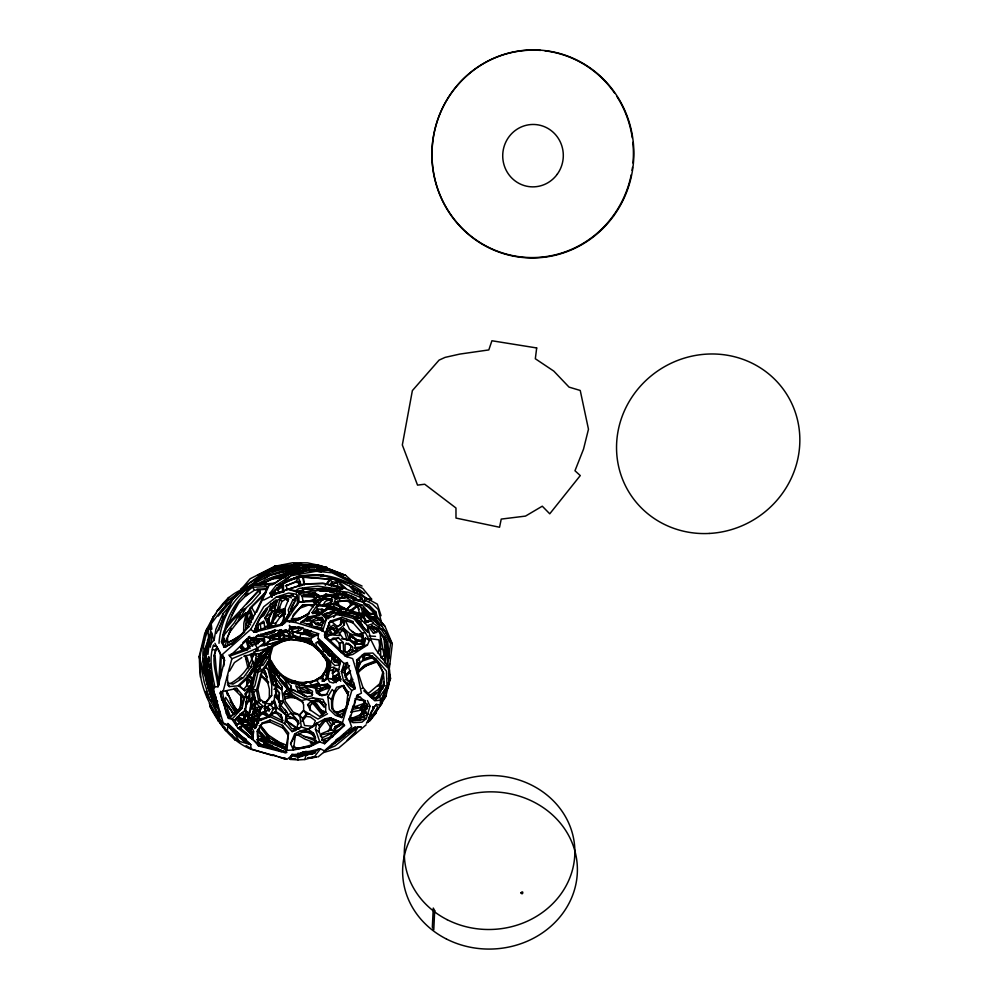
<?xml version="1.0" encoding="UTF-8"?>
<svg xmlns="http://www.w3.org/2000/svg" width="999" height="999" viewBox="0 0 999 999"><rect width="100%" height="100%" fill="white"/><g stroke="black" fill="none" stroke-linecap="round" stroke-linejoin="round"><path stroke-width="1.5" d="M335.377 730.993L334.815 726.76L341.933 722.939M241.795 704.732L241.271 694.854M269.068 625.774L269.093 618.356L272.777 610.377M364.285 642.894L362.587 640.559L362.612 634.727L355.307 633.841L349.438 629.183L346.203 622.252L346.753 619.417M278.958 705.968L284.078 712.899L286.838 712.275L280.819 705.257L279.495 701.61L274.538 695.679L274.313 700.287L267.57 706.643L264.897 707.642L265.472 703.296L271.703 695.391L271.79 684.977L268.019 669.255L265.784 666.795L268.644 661.475L273.014 645.891M308.841 568.618L308.853 566.445L312.699 565.571L326.998 567.507L323.489 567.894M340.035 649.412L340.085 643.294M245.492 697.502L245.292 693.543L250.674 686.038L256.843 664.51M265.684 702.347L269.318 697.864L269.405 689.21L264.76 670.991L265.946 673.463M252.235 700.661L252.647 689.273L250.824 684.665L256.681 669.867L257.979 672.377L254.92 685.626L252.647 689.273L249.55 690.821L248.926 698.276M316.446 597.964L316.496 595.017L315.259 593.019L298.926 592.669L287.874 589.21L276.648 593.369L263.686 600.099M384.415 637.037L386.7 642.32L387.612 665.996L390.547 643.418L381.343 629.52L371.828 625.973L368.069 628.346L371.166 640.259L375.512 649.113L387.749 665.684L388.486 669.755M247.415 683.154L247.502 678.533L249.95 680.257C251.661 689.76 256.181 698.963 255.357 709.103L259.678 711.226L262.712 705.881L254.708 699.437M278.259 592.37L278.334 588.149L280.607 585.064M221.278 654.732L220.492 677.659M257.23 719.405L257.779 721.428L255.282 727.846L246.965 721.765L244.181 721.503L237.188 724.725L234.565 720.204L231.955 719.23L242.058 708.241L244.593 697.664L236.775 688.398L223.127 691.408L220.03 693.006L228.459 718.381L231.955 719.23L238.112 728.371L239.385 728.034L252.822 739.148L258.491 745.878L285.165 752.709L286.95 750.324L293.444 749.999L309.39 746.765L315.534 741.882L319.817 741.957L324.638 743.718L319.23 732.092L319.368 725.499L324.975 718.805L330.157 717.856L338.611 721.266M355.719 699.1L363.848 700.799L364.36 706.755L366.608 709.065L350.849 712.112M386.138 640.859L385.914 652.21L384.428 659.477L380.794 657.692L385.377 654.482L383.903 637.2M388.574 673.513L389.385 669.617L388.411 686.663L380.607 702.097L381.88 703.683L377.21 709.752M302.897 720.429L306.144 716.333L306.193 714.16L303.646 710.539L303.621 704.695L301.586 700.574L286.101 690.908L283.529 693.581M208.366 688.973L208.441 686.101L204.47 671.128M243.594 632.966L243.856 623.064L246.466 612.712L250.299 612.911L252.285 619.455M283.316 592.282L283.516 585.314L281.368 584.04L283.516 592.17M256.581 612.325L265.809 592.469L266.933 586.713L252.66 587.187C234.89 600.262 223.039 621.853 223.277 644.018L225.924 647.402M291.671 683.453L291.77 680.731L298.189 683.503L299.725 685.401L314.086 686.875L319.043 683.591L316.833 680.644L297.252 683.691M371.865 697.814L376.985 697.402L383.653 685.514C385.227 676.173 381.755 667.282 376.011 660.039M204.433 671.191L206.019 677.834L205.357 647.652L204.246 655.082M319.118 728.596L324.887 721.228L324.975 718.805L330.369 719.08M247.615 736.375L252.822 739.148L250.362 728.134L255.082 701.523L252.272 698.139L248.801 699.775C243.918 706.418 246.653 714.322 244.181 721.503L235.702 724.737L237.188 724.725M241.683 616.583L246.466 612.712L245.617 629.72M256.456 631.83L256.643 627.759M269.555 626.673C273.614 618.306 274.4 609.502 277.173 600.749L274.825 607.28L275.274 609.952L273.152 620.479M223.826 666.058L224.263 657.492M252.66 619.305L252.822 616.233L250.062 608.416L265.946 591.683M324.275 635.027L347.24 656.693L345.404 656.143L352.772 654.445L367.445 645.042L369.393 640.396L365.434 638.099L364.16 645.504L362.6 647.439L364.498 641.008L362.075 633.054L353.171 622.976L353.234 621.603L341.958 617.307L330.219 621.153L329.021 623.326L324.925 637.499L345.404 656.143L352.659 658.603L357.654 675.012L361.438 693.181L357.118 695.242L349.463 720.679L351.66 726.885L324.338 750.823L320.417 748.825L291.159 755.544L298.339 757.254L314.598 752.484M327.31 662.699C327.497 667.994 322.24 676.61 320.055 678.421L323.339 674.924L320.242 678.733L322.64 678.383L324.213 680.431M337.163 626.773L340.484 624.687L340.834 618.481M301.586 700.574L312.724 697.889L322.977 699.362L325.724 705.631L325.662 712.112L319.63 716.445L309.952 709.702L310.177 705.731L313.823 701.935L320.642 701.423L324.538 702.697L326.236 704.72M346.503 706.593L348.039 691.932L344.705 687.374M346.154 642.981L350.761 645.766L350.549 649.437L348.738 651.523M207.717 644.855L206.144 656.955L206.056 667.494L208.554 671.703L209.365 684.602L210.926 692.307M218.681 630.544L222.602 619.055L222.952 613.786L230.02 605.681M244.468 718.98L244.743 714.76L241.833 712.999L234.565 720.204L245.03 710.564L246.803 698.126L245.292 693.543M218.694 681.455L220.542 653.671M250.412 708.291L250.824 702.185M380.357 632.767L380.706 656.156M335.364 656.992L335.177 659.715L332.704 657.617L335.364 656.992L330.544 654.158L329.121 655.893M244.181 721.503L250.799 724.675L253.521 731.181L252.959 738.773L247.702 736.163M274.513 595.342L274.812 591.071M204.345 666.77L206.83 644.405M344.655 620.354L344.305 624.974L338.461 629.77L334.977 631.218L334.19 634.39L337.138 632.829L338.461 629.77L333.241 625.037L329.071 628.284L332.168 633.641L337.138 632.829M258.079 717.419L264.835 711.538L265.609 701.947L262.887 702.235M314.036 643.955L313.948 645.104L330.806 664.735L327.647 678.271L329.583 681.917L333.279 683.004L341.358 679.033M339.235 615.172L343.481 611.313L357.48 614.547L358.266 618.131L357.48 614.547L333.529 603.896L324.313 605.332L315.135 604.158M227.76 675.249L227.397 679.832L229.246 686.6L239.46 685.676L244.73 690.734L250.674 686.038L250.824 684.665L249.55 690.821L253.234 692.869L252.397 699.362M278.596 702.01L279.42 692.856L275.549 687.512L277.123 685.089L271.191 673.85M270.142 663.324L271.054 660.439L274.85 667.27L277.235 675.611L286.713 688.473M213.137 619.792L213.361 616.995L216.084 613.523M270.704 671.565L271.004 667.944L274.388 673.95L277.285 687.412M324.638 743.718L344.48 725.499L342.42 722.839L351.748 690.646L355.219 688.411L346.516 679.183L344.992 673.476L345.504 667.457L347.215 662.437M269.393 654.457L269.742 659.502M252.822 739.148L253.521 731.181M286.95 750.324L288.536 732.904L282.48 725.374L270.117 719.979L262.2 723.051L257.155 731.905L262.2 723.051M313.786 627.035L322.19 624.899L322.577 620.629L319.655 619.83L313.062 621.39L305.931 620.429L302.61 621.253L300.799 622.901M219.718 711.226L219.53 719.018C209.915 690.933 195.005 660.376 207.892 630.581L210.689 628.084M340.422 662.911L338.861 664.984L334.915 665.534L331.531 662.449L332.055 656.98L325.075 650.349L318.431 641.408M251.86 708.641L252.272 698.139L250.936 702.784L251.586 708.341M354.195 706.093L354.77 700.237M271.341 627.36L271.778 623.026L276.673 612.724L284.777 608.778L288.736 598.925L283.941 597.664L279.87 599.512L277.085 610.464L279.333 612.15M227.797 723.426L250.687 744.667L238.973 741.183L227.335 731.143L227.872 725.786L235.052 733.653L243.956 741.083L250.687 744.667L251.111 749.3L287.375 759.178L292.32 754.932L290.122 759.402L298.002 759.914L304.87 759.527L314.473 756.718L320.417 748.825M257.105 717.007L257.392 714.235L254.083 709.852L255.357 709.103L254.308 704.407L255.082 701.523L258.841 702.285L256.468 689.934L262.05 670.029L268.644 661.475L270.317 674.812L274.188 685.714L277.123 685.089L281.805 689.672L283.404 701.598L298.476 723.888M324.925 637.499L325.412 632.879L330.219 621.153M385.139 662.874L386.588 649.038L389.248 658.266L387.799 642.207L379.62 630.831L371.828 625.973M380.644 698.738L380.107 705.981L370.042 720.529L366.371 723.239M326.373 619.63L324.388 614.447L332.267 611.513L334.777 612.275M338.861 664.984L339.285 661.213L337.849 657.629M204.296 653.796L204.633 650.786M207.954 654.432L211.288 624.612L204.932 632.717L199.188 656.38L200.187 670.067M208.916 688.473L209.365 684.602L207.38 684.665L205.856 655.469L208.666 638.786L207.38 640.933M218.993 643.294C220.567 620.067 232.292 597.976 252.16 585.339L275.337 583.041L289.735 572.539L302.173 568.056L314.423 567.944L308.853 566.445L297.964 567.857L269.668 575.399L252.647 584.452L241.184 592.969C260.14 575.037 286.301 563.661 312.699 565.571L309.29 566.858M377.16 629.807L376.86 632.442L373.214 632.866L368.181 626.385M369.905 695.404L379.945 688.336L383.803 673.089M210.352 647.165L210.914 642.669M272.527 595.516L272.877 592.757L290.721 575.811L315.222 571.44L328.246 570.129L362.063 586.051M329.071 670.142L327.422 674.288C326.698 662.774 328.097 670.629 323.414 673.863L322.265 681.168L324.325 680.956L326.873 678.596L329.583 662.462L323.451 656.38L323.239 655.419L325.324 655.169M261.763 723.713L269.867 721.965L270.117 719.979M298.002 759.914L297.69 754.957L291.933 754.22M247.502 678.533L246.503 686.038L243.481 689.585M253.746 637.287L258.129 643.518L258.491 640.796M297.09 637.712L300.899 640.559L307.68 643.044L311.85 642.444L311.376 640.859L300.175 639.185L290.322 635.963L286.863 632.142L283.554 632.367L283.329 637.787L305.17 641.733M318.918 633.803L298.826 627.347L289.972 626.81L292.844 631.48L300.662 633.716L300.125 637.599L311.401 641.158L313.948 645.104L307.68 643.044L311.476 644.742L312.163 642.082M365.447 605.894L364.173 602.31L364.897 597.365L377.322 604.12L381.056 615.696M331.356 727.11L331.693 724.924L333.703 722.939L337.687 721.778M238.749 716.832L242.62 719.118L248.514 720.554L248.689 719.417M315.247 736.7L313.374 733.104L308.279 729.307L301.311 726.91L292.12 731.618L284.827 723.751L286.151 715.147L280.157 708.079L279.133 700.399L279.42 692.856L275.324 689.747M295.142 730.806L296.978 728.658L298.164 720.903L291.408 713.361L286.151 715.147L276.923 707.604L274.313 700.287L270.417 705.294L270.167 704.033L262.837 702.684M210.252 666.733L208.716 676.623L210.389 689.535M363.586 641.346L362.587 640.559L361.9 637.037L350.237 633.915L350.125 639.61L343.706 639.235L339.648 633.591L343.644 628.296L350.237 633.915L349.275 640.084L354.945 644.83L355.419 648.576L362.312 647.389L362.462 643.943L358.117 643.818L354.945 644.83L353.958 641.945L350.125 639.61L347.115 640.309L343.644 628.296L340.035 629.944M214.086 640.584L215.846 629.432L222.952 613.786M260.539 634.215L267.22 634.752L273.851 632.479L274.275 629.807L275.237 630.506L288.986 630.556L293.144 635.077L300.175 639.185L300.899 640.559L302.447 639.372L300.112 640.234M241.82 696.94L239.96 707.966L228.459 718.381L242.058 708.241L239.96 707.966L244.593 697.664L241.82 696.94L234.178 689.21M389.16 669.854L392.307 644.093L385.127 631.231L373.501 623.563L367.345 625.586L358.354 616.907C347.315 616.795 337.275 610.202 325.849 613.523L323.788 615.372M285.165 752.709L288.536 732.904M388.449 678.995L388.948 676.061M275.175 626.248L275.674 623.364L284.927 610.239L283.079 620.691L280.494 624.425M328.184 720.017L331.693 724.924L330.831 729.807L321.503 733.678M225.175 647.327L226.536 639.772L231.356 628.321M297.54 691.258L301.511 691.345L299.288 687.774L299.725 685.401L287.525 681.231M244.73 690.734L238.336 685.514L247.465 676.635L254.27 666.57L256.443 654.894L253.646 651.947C251.323 665.434 242.395 676.748 230.619 683.453M302.085 721.453L302.622 718.568L306.193 714.16L309.877 714.297L317.944 719.08L327.535 713.773M281.805 689.672L282.33 686.925L274.375 676.348L275.025 672.964L270.304 662.062M214.847 686.788C212.138 673.164 208.591 658.841 213.449 645.292L217.258 646.94C210.065 658.953 216.746 674 217.994 686.75L214.847 686.788L213.324 689.834L223.239 723.014L229.645 725.636L250.687 744.667M268.094 628.159L268.631 625.461L272.827 621.927M267.932 627.909L268.631 625.461L264.785 618.144L269.593 610.177L271.041 603.259M257.717 669.367L259.79 668.381L262.05 670.029L257.979 672.377L261.775 661.388M338.948 658.928L340.522 661.425L338.536 670.604L340.684 681.318M204.246 654.869L206.568 644.33M250.312 725.886L246.965 721.765L248.189 716.295L252.722 714.048L245.754 715.571L241.833 712.999L245.03 710.564L244.618 709.04L248.888 714.048L250.324 711.887M270.317 674.812L271.316 670.292L269.493 654.582M316.483 613.873L320.941 612.961L326.548 610.014L327.285 606.668L333.529 603.896L335.839 598.526L348.389 597.252L363.062 601.972L373.851 612.812L385.015 626.398L391.97 642.956L382.018 626.186L374.188 616.97L342.245 611.925M252.098 716.957L254.083 709.852L260.801 713.249L269.905 709.502L267.57 706.643L264.897 707.642M265.584 584.927L252.647 584.452L269.518 584.228C256.843 606.056 249.6 637.087 224.026 647.165L221.453 641.845L223.651 632.192M388.986 666.62L389.635 663.773M329.283 581.418L329.957 578.521M280.157 708.079L280.819 705.257L283.404 701.598L279.133 700.399L275.012 694.38M313.661 744.417L298.014 748.563L309.39 746.765L319.817 741.957L315.422 729.195L316.858 723.226L324.975 718.805L339.935 722.065M379.645 693.88L384.178 681.755M206.343 667.07L208.828 657.542M256.418 670.117L252.11 687.774L249.55 690.821L249.575 689.997L252.647 689.273L256.468 689.934L253.234 692.869M367.407 700.536L370.03 706.243L366.358 718.543L361.975 722.202L353.122 722.639L349.463 720.679L359.852 720.254L366.358 718.543L362.937 717.12L358.042 719.829L352.734 720.691M208.604 656.505L206.368 665.521L208.953 657.092M217.994 686.75L224.575 660.414L222.515 654.357L250.724 629.358L263.736 606.755L276.386 597.015L288.661 593.031L296.541 594.243L298.876 602.135L285.901 621.278L281.893 625.124L254.358 632.217L250.724 629.358M204.395 654.208L208.654 637.35M210.24 665.122L208.554 671.703L206.706 674.5M285.527 571.665L287.787 569.954L288.212 568.306L299.538 567.032L297.365 568.581M212.6 619.917L213.361 616.995L209.64 624.999M272.864 683.266L269.78 669.655L271.316 670.292L272.365 676.023L270.729 679.782M289.972 626.81L288.986 630.556L290.322 635.963L274.812 634.115L280.482 636.363L279.433 638.473L270.155 640.509L267.37 642.257M290.122 759.402L290.809 756.83M223.127 691.408L231.88 658.766L228.908 655.044M248.938 713.149L251.149 705.094L251.111 701.972M349.163 719.829L350.399 715.346M351.223 712.349L352.447 707.866M285.015 632.367L285.751 629.707L281.019 633.241M379.945 688.336L379.657 683.803L383.042 671.54M304.87 759.527L306.031 755.344L314.935 752.185L318.119 749.025M208.704 637.512L209.178 642.157L207.517 648.064L209.241 646.053M274.151 606.368L276.049 599.687M315.434 742.806L316.146 740.334M204.483 657.092L205.27 654.345L204.408 653.071L205.856 655.469L205.27 654.345L204.533 666.171L206.019 677.834M329.483 670.629L332.392 670.017L332.817 672.19L334.24 667.257M364.985 655.094L363.836 659.053L370.542 657.604M247.065 675.511L249.937 675.436L256.044 668.231L261.463 657.08M367.669 721.915L370.042 720.529L376.011 713.086L377.659 707.479L376.148 704.457L378.746 704.745M337.462 605.107L338.324 602.247L338.798 606.568M361.9 637.037L362.612 634.727L359.553 634.889M204.957 635.888L207.143 628.683M258.504 642.307L259.24 639.884M275.449 630.207L273.851 632.479L274.413 630.694L264.872 633.204L267.22 634.752M276.923 707.604L275.724 711.475L270.629 715.908L270.167 714.685L273.651 708.666L276.923 707.604L271.965 708.616L273.651 708.666L270.167 704.033M214.086 656.031L216.621 647.926M305.956 629.532L303.746 630.594L306.368 634.153L307.729 629.882M334.79 606.306L333.766 610.227L333.104 607.467M275.274 609.952L272.59 611.5L269.593 610.177L272.24 606.743L274.026 601.186M265.297 649.862L267.208 650.724L260.514 660.302L255.369 666.383L254.27 666.57L257.392 660.876L259.665 653.758L270.23 647.015M364.498 641.008L365.434 638.099M368.581 719.268L370.854 712.212M224.5 638.461L222.877 643.456L226.536 639.772M341.446 671.528L344.068 663.511L347.39 662.812L354.895 689.035L343.494 680.694L341.446 671.528L347.39 662.812L345.504 667.457L341.446 671.528L344.992 673.476M351.523 677.047L350.174 681.193L350.599 684.09M387.312 688.386L390.509 678.633L389.385 669.617M204.608 640.009C192.982 666.046 203.059 697.19 219.53 719.018M382.654 688.898L384.041 684.715M210.914 624.363L213.361 616.995L209.628 625.524M249.126 626.698L245.891 624.188L249.413 620.916L251.386 615.022M381.456 689.148L378.996 689.535L380.232 685.814L382.629 686.8M290.934 610.714L293.793 602.197M322.078 631.393L320.966 628.783L323.027 622.877L326.461 618.893L337.612 614.073L338.561 611.263L343.818 608.691L327.21 608.791L320.941 612.961L312.025 612.699L316.858 605.631L333.803 607.142L340.272 609.865L343.818 608.691M211.189 631.955L205.195 652.122L205.245 673.975L202.834 658.416M376.96 661.937L367.045 665.371L357.105 672.202L360.177 663.186L362.287 661.051L364.398 655.444M328.271 618.793L329.183 616.121L333.878 612.562M326.523 669.318L327.972 665.072L328.221 665.784L327.984 663.024M264.423 629.345L265.347 626.673L268.631 625.461L271.778 622.802M356.331 663.736L357.317 660.863L361.725 656.256L367.682 654.707L375.836 658.928L386.476 671.091L387 686.151L381.218 700.087L374.775 700.749L363.761 690.759M242.12 722.289L244.743 714.76L257.779 721.428L269.805 716.608L284.827 723.751M364.997 712.861L368.107 714.11L362.937 717.12L367.27 706.305L364.635 700.749L357.118 695.242M254.358 632.217C258.204 613.274 273.526 597.19 293.182 595.292M252.809 666.708L256.044 668.231L252.472 669.917L247.465 676.635L252.747 678.958L249.937 675.436L252.123 669.293L258.853 666.308L262.425 659.652L272.09 646.353L262.425 655.956M357.068 593.219L357.192 589.422M260.851 665.659L263.112 665.147L268.269 656.955L271.915 646.902M349.363 698.289L341.82 717.594L335.464 715.321L329.308 709.352L327.834 696.865L332.205 689.472L334.19 691.67L331.481 699.362L331.718 708.391L341.82 717.594L343.843 712.574L338.698 715.359M286.526 569.967L287.325 567.757L299.538 567.032L297.964 567.857L300.424 568.943M317.295 647.664L318.968 649.737L318.007 649.974L311.401 644.305L312.15 642.27M385.639 692.07L389.111 682.629L385.889 696.191L380.107 705.981L379.208 704.944M330.719 603.958L332.417 599.388L323.027 598.114L313.099 601.398L298.876 602.135L288.961 613.136L281.893 625.124M319.418 640.484L318.918 641.82L315.859 642.807L316.458 645.816L331.531 662.449M325.062 680.219L325.924 677.921M227.447 682.841L232.967 684.153L243.381 677.734L250.849 667.332L253.159 661.151L254.27 666.57M325.412 632.879L322.739 630.719L295.754 622.577L285.901 621.278L288.961 613.136M284.777 608.778L277.085 610.464L279.645 607.404L281.88 601.498L285.539 599.2L288.174 600.661M335.851 682.492L335.214 679.607L336.813 677.946L339.51 677.285L333.566 680.369L335.164 676.148M206.206 669.293L209.528 660.776M262.987 651.086L261.326 655.319L257.392 660.876L255.956 658.391M283.329 637.787L284.128 635.789L283.042 632.13L278.733 631.418M339.985 676.523L338.586 680.044L339.335 675.224L337.425 670.167L333.167 667.369L330.032 667.494M288.861 639.984C277.11 641.82 267.495 649.6 255.707 651.435L256.755 648.788M367.357 722.377L373.301 707.929L376.586 704.27M292.62 604.757L290.422 610.064L295.729 600.262L292.657 600.349L288.249 609.79L289.285 614.959M361.401 714.035L362.974 710.301L367.095 708.616M273.863 644.555C265.821 652.784 263.499 664.834 255.394 672.577L254.458 670.491M294.58 734.253L295.254 735.776L293.444 749.999L290.584 743.668L294.58 734.253C301.211 728.621 311.188 730.669 316.858 723.226L319.368 725.499M325.499 680.294L328.509 674.113M209.852 625.074L213.361 616.995M274.463 614.697L275.674 611.95M338.673 716.071L333.104 709.69C331.293 700.699 333.903 688.448 343.843 685.676M250.624 625.012L247.627 621.84L251.086 613.948L247.627 612.337L238.511 620.766L229.47 632.517M236.8 604.333L223.289 634.927L223.277 644.018L221.453 641.845M252.01 658.141L254.845 651.735M345.829 588.311L336.351 579.557L302.697 577.222L298.239 577.272L295.754 582.13L285.689 585.864L296.428 581.368L299.862 581.518L301.398 585.589M320.741 617.394L319.655 619.83L322.003 618.581M388.024 683.953L389.76 680.057L389.036 677.434M230.794 629.582L227.41 637.187L227.972 644.979L232.929 643.144M209.178 642.157L208.154 644.417L207.055 642.981M265.809 592.469L269.518 584.228M384.428 659.477L385.277 657.617L383.941 654.932L380.956 638.261M250.487 720.591L251.773 718.406L257.392 714.235L260.801 713.249L258.554 718.206L254.795 720.192L250.799 724.675L244.231 725.574L239.385 728.034L242.27 725.124M206.955 664.535L209.465 659.028M254.245 630.744L259.29 619.717L266.496 608.366M256.418 643.069L255.494 645.092L253.896 640.084L250.349 638.211L250.849 642.582L252.697 646.241M388.112 683.816L390.509 678.633L388.986 672.464M216.259 633.466L232.854 599.15L249.987 582.679L271.466 570.541L282.13 565.646L302.597 564.984M336.188 594.13L337.737 590.933L342.757 588.736L324.35 583.578L306.681 583.878L287.874 589.21L304.433 592.519L298.926 592.669L298.876 602.135L295.791 606.505M336.426 681.306L338.186 677.734L336.813 677.946M248.826 675.898L252.123 669.293M330.082 687.549L326.636 694.33L321.803 695.828L316.508 693.019L315.347 688.274L319.393 685.389L327.41 683.99L330.532 686.613L327.447 685.614L319.393 685.389L321.266 688.973L318.194 691.383L315.347 688.274L321.266 688.973L327.447 685.614M280.369 629.707L277.26 634.153L267.67 637.15L256.531 636.126L253.796 638.711L249.201 637.774L229.845 656.106L247.989 649.537L243.868 649.587L230.27 654.557M372.914 710.064L374.175 707.654M328.196 731.518L331.693 724.924M377.585 652.846L378.971 650.212L379.62 645.004L378.846 639.847L370.841 638.773M378.097 652.472L380.257 648.451L383.466 649.662L385.377 654.482M388.411 686.663L381.218 700.087L379.57 697.077L387 686.151L383.653 685.514M312.912 613.811L317.295 608.891L326.548 610.014L327.21 608.791L338.561 611.263L340.909 615.197L356.481 619.105L359.553 620.953L364.185 628.221L368.206 632.342L367.345 625.586M371.091 712.786L374.687 706.218M237.812 593.119L221.104 610.626L205.769 630.968C214.173 615.272 223.077 598.126 240.11 590.409M231.456 616.121L238.599 603.184L248.364 593.181M258.704 711.525L262.712 705.881M210.302 636.276L208.791 638.998L207.892 630.581M359.952 595.891L359.365 593.406L360.277 591.795M318.281 605.906L321.266 600.611L325.811 598.351M349.163 719.43L360.452 714.747L362.974 710.301L361.288 707.105L364.423 703.333L352.847 707.379M267.607 608.866L263.711 615.721L260.402 617.507M348.913 730.369L357.779 727.397L354.832 732.592L347.165 740.172M229.595 670.991L234.453 662.574L241.87 657.554M320.966 611.351L322.29 609.065M352.909 679.32L350.686 683.154L350.174 681.193L347.29 680.344M317.62 597.402L318.818 595.367L315.259 593.019L301.673 595.866M290.584 743.668L295.254 735.776L308.279 729.307L316.858 723.226M325.624 617.994L328.059 618.031L329.183 616.121L324.762 615.421M327.285 606.668L326.236 608.428L326.548 610.014M375.761 698.763L384.153 684.727M206.556 669.717L210.19 663.698M255.082 701.523L248.876 713.261L245.754 715.571L244.743 714.76L254.795 720.192L251.923 724.587L243.369 725.049L238.112 728.371L255.931 742.12M208.604 688.798L208.441 686.101L209.365 684.602L216.396 706.106L214.385 704.033M245.517 694.53L249.575 689.997L249.962 698.963L246.79 704.095L245.891 701.698M357.03 668.219L360.177 663.186L359.165 659.19M322.59 605.844L325.349 601.41L329.245 599.775M317.632 619.255L318.818 617.37L312.125 620.317L305.931 620.429L305.969 619.642L311.376 616.97M282.38 624.425L286.376 618.156M246.666 594.03L245.18 596.353L254.458 590.209L267.42 589.173L257.043 589.023M270.791 648.026L264.211 658.266L268.269 656.955M248.888 613.998L250.337 611.75M286.551 570.879L288.212 568.306L293.594 569.005M224.713 603.621L228.796 597.352L218.806 610.064M254.658 728.633L257.18 724.787M329.757 588.374L328.271 590.634L326.149 589.597L322.115 590.846M331.243 586.126L332.729 583.878L337.587 582.767L337.787 586.788L334.915 586.101L331.755 582.979M222.24 610.464L226.523 604.008L228.921 602.347M354.945 644.83L357.667 640.721L362.587 640.559L356.655 639.797L349.825 636.201L363.886 643.506M326.973 584.34L330.357 579.308L332.729 583.878M336.438 661.85L337.999 659.515L336.089 660.027M377.659 707.479L373.251 713.923L369.655 716.82M282.33 686.925L280.769 689.198L276.373 683.753L278.546 685.963M325.287 585.426L329.633 579.17L330.357 579.308M285.901 621.278L291.458 620.354L295.866 620.829L307.892 613.923L314.061 605.019L302.784 604.82L293.656 614.323L291.458 620.354L289.385 621.84M273.851 632.479L275.237 630.506L256.531 636.126L258.316 634.777M302.934 634.677L304.483 632.442L311.039 634.215L309.403 636.213M314.31 680.831L321.216 676.598L326.236 670.129M280.756 624.912L283.429 621.103L284.927 610.239L277.322 615.184L271.778 623.026L275.674 623.364M286.101 690.908L287.837 688.423L291.658 689.41L307.018 696.803L312.063 695.916L312.512 691.221L305.781 687.599L299.288 687.774L295.716 685.826L298.414 691.333L305.095 696.703M342.782 595.941L344.555 593.418L348.439 598.276L345.741 592.819M286.813 619.055L283.229 624.075L266.421 627.097L253.609 632.117M249.126 676.261L251.561 672.864M317.707 634.178L312.849 635.676L310.876 638.436L311.376 640.859M377.897 686.276L381.718 682.117M280.257 629.982L277.26 634.153L271.516 635.202M247.003 698.363L248.551 696.228L250.936 702.784L248.801 699.775M295.467 690.621L287.837 688.423L284.078 693.581L285.302 701.298L293.007 711.95L299.675 714.997L302.622 718.568L304.533 725.524L313.162 726.335L315.409 720.791L310.402 716.995L306.144 716.333M364.173 602.31L365.559 600.411L372.465 604.07L378.271 609.565L381.805 623.875M213.599 640.322L210.839 644.043L212.05 633.054L213.561 640.484M248.551 723.863L252.51 718.556L257.392 714.235L254.083 709.852M380.644 703.259L385.889 696.191L383.791 697.19M258.491 716.345L260.801 713.249M265.784 666.795L262.163 671.628L257.904 689.572L260.002 699.113L265.472 703.296M330.532 662.474L328.908 664.622L320.816 652.285M329.62 585.064L332.217 581.655L337.587 582.767L334.578 579.432M272.153 594.143L276.486 588.523L281.718 583.953L287.138 581.156M292.57 616.932L302.784 604.82L314.061 605.019M328.296 653.945L329.633 652.235L326.648 646.852M271.628 597.002L269.967 593.181L276.086 585.464L290.721 575.811M223.351 635.913L234.141 623.039L240.497 612.749L251.548 602.996L260.339 592.907L260.027 589.647L246.728 603.833M286.988 619.405L283.229 624.075L285.614 622.352M277.859 590.172L283.516 585.314M245.367 593.706L252.16 585.339M274.001 689.41L275.549 687.512L276.211 697.052M224.213 630.656L232.692 620.342L240.497 612.749L238.511 620.766L245.717 608.666L240.759 610.064L227.522 624M218.194 616.133L250.137 578.796L274.538 566.346L292.47 562.799L307.592 562.874L321.241 565.884L345.666 575.374L354.52 583.179M222.602 619.055L225.487 615.609M330.582 665.159L328.321 667.844L325.749 658.141M270.404 668.106L272.203 665.983L269.98 660.913M243.868 649.587L262.088 640.371L263.436 638.786M272.59 670.541L274.75 668.468L275.649 670.566L280.432 674.999L278.559 677.172L289.448 689.847M350.237 633.915L357.667 640.721L353.958 641.945L356.655 639.797M335.602 603.771L337.587 601.473M339.585 599.175L344.555 593.418L343.806 595.441L346.116 596.853M364.797 707.454L366.833 705.132M282.742 633.129L285.751 629.707M277.085 634.377L269.718 636.138L269.93 638.673L278.084 635.901L280.032 633.666L269.93 638.673L260.614 634.615M378.958 685.551L380.856 683.416M306.368 634.153L309.865 631.243M309.877 714.297L303.646 710.539L298.689 715.871M300.899 640.559L294.643 640.222L296.478 638.174M380.607 702.097L385.889 696.191L384.003 698.239M333.604 617.37L337.65 612.899L335.477 614.198M335.227 599L337.325 596.715M278.084 635.901L279.433 638.473L283.304 638.898L276.298 642.12L264.335 645.579L266.358 643.368M248.551 696.228L246.803 698.126L249.962 698.963M261.251 646.053L287.362 640.034L289.123 638.136M299.688 714.809L303.646 710.539M257.992 717.294L261.089 713.985M345.816 610.264L350.624 605.132L352.759 604.233L357.305 605.394L359.727 614.023M358.591 672.302L363.836 666.733L375.237 661.763M333.566 680.369L337.962 674L334.615 676.261M356.281 732.354L350.861 737.299M317.295 608.891L316.858 605.631L313.099 601.398L318.818 595.367L312.737 594.193M336.401 598.526L338.399 596.415M270.717 705.644L272.577 703.683M216.995 610.876L224.563 603.034L237.987 593.256M302.41 639.023L307.242 641.683L309.053 639.81M235.664 623.863L246.466 612.712M299.063 585.576L298.576 582.842L299.862 581.518L298.239 577.272L289.523 579.582M269.318 697.864L271.703 695.391M256.98 709.814L258.316 710.152L261.001 707.379M248.788 626.785L232.43 643.618L224.026 647.165M383.291 687.112L371.653 697.964M364.785 707.592L366.783 705.556M240.759 610.064L258.167 590.784L260.339 592.907M279.832 617.295L284.153 612.936L285.502 614.085L279.832 617.295L277.322 615.184M350.824 611.912L357.305 605.394L359.265 609.515M303.009 627.559L300.187 630.381L293.182 632.429M367.22 721.778L376.011 713.086M247.627 621.84L247.627 612.337L250.062 608.416L264.66 594.18M361.888 688.523L362.937 687.499L357.667 671.116L357.317 660.863L356.606 660.027L364.31 653.446L372.864 653.034L387.35 667.457M265.734 593.006L250.062 608.416L250.299 612.911M322.577 620.629L319.255 623.9L315.472 623.701L313.062 621.39L310.876 623.201L306.83 624.213M345.554 669.542L349.513 665.646M309.952 709.702L307.617 704.67L311.813 700.611L320.642 701.423L312.724 697.889M350.374 670.591L345.055 675.724L350.612 670.941M356.755 664.447L358.878 662.387L360.177 663.186L357.505 663.798M345.017 677.097L350.162 672.127M357.105 672.202L364.672 665.034L375.562 660.739M359.927 707.567L364.423 703.333M318.756 597.964L325.874 594.105L334.116 595.441L340.946 597.951L332.617 596.853L334.116 595.441L341.221 594.467L348.389 597.252L336.888 598.925M232.854 599.15L246.828 586.151M324.625 743.019L344.33 724.849L341.433 722.402M363.673 602.147L365.559 600.411M213.374 710.626L209.315 703.521M239.46 685.676L246.341 679.382L249.95 680.257L246.503 686.038L250.674 686.038M327.21 608.791L321.353 614.16L301.011 621.89M271.803 646.328L274.862 643.556M331.805 597.539L334.116 595.441L327.884 595.666L325.075 596.69M301.823 684.927L303.621 683.304L305.569 686.013L311.925 685.364L317.07 683.566L319.305 684.253M242.819 642.594L249.775 636.363L249.201 637.774L264.46 639.148L264.598 642.644L257.405 648.176L231.88 658.766M351.685 729.844L355.132 726.76M366.146 724.837L338.624 748.064L323.589 752.534M334.715 675.611L332.742 677.347L336.026 675.586M264.335 645.579L270.155 640.509L269.942 637.062M258.242 662.275L262.425 659.652L258.167 662.549M255.707 651.435L258.354 649.125M296.965 596.615L292.657 600.349L297.789 597.677M301.273 592.882L303.434 591.021L302.41 588.299M368.206 693.543L379.657 683.803M353.421 618.468L357.48 614.547L363.174 617.694L368.107 622.04M301.498 622.152L307.305 617.27L321.353 614.16L326.461 618.893L322.739 630.719L320.966 628.783L301.498 622.152L312.362 617.07L321.99 617.769L323.027 622.877L321.728 617.22L323.289 619.405M373.476 695.716L376.773 692.944M301.086 756.518L303.434 754.545L315.397 752.497L311.551 753.958M329.121 622.814L339.935 618.993L341.958 617.307M367.557 704.12L364.36 706.755L352.535 709.44M351.685 610.689L357.305 606.118M312.562 754.108L314.935 752.185L310.976 753.521M330.169 640.471L333.129 638.099L338.723 638.136L343.231 642.544L343.606 651.723L340.909 652.609M352.697 729.445L334.553 743.106M345.929 609.715L352.759 604.233L351.024 601.848M257.392 660.876L262.15 657.117L257.892 658.828M369.318 600.899L371.603 599.125L362.824 588.511L332.055 572.764L308.878 570.566L289.061 574.2L272.015 584.74L275.337 583.041L269.93 585.177M281.506 721.653L282.705 720.729L280.944 714.622L275.724 711.475L270.167 714.685L282.705 720.729L280.944 714.622M335.689 740.234L338.087 738.373M254.308 704.407L258.841 702.285M318.032 756.98L353.209 727.996L361.276 726.922L355.107 727.647M327.809 653.633L329.633 652.235L326.473 650.911L321.84 644.005L319.093 643.094L321.84 644.005M269.568 605.357L275.249 600.961M239.31 679.332L241.746 677.447M261.775 584.365L272.115 578.896L285.864 577.609M278.858 631.393L281.306 629.582M278.334 588.149L272.04 592.295L273.227 594.53M363.861 617.132L365.497 622.739L368.456 620.566M308.716 635.913L311.039 634.215M375.649 697.901L379.32 695.217M227.335 731.143L220.23 722.752L222.315 721.228M357.779 727.397L335.052 745.941L327.385 749.138M349.987 610.664L357.305 605.394M344.792 735.938L334.378 743.443L331.693 744.417M294.643 640.222L298.351 637.549M240.722 589.16L258.629 576.311L275.324 567.132L278.858 567.42L268.943 572.165L258.541 578.746M311.676 600.474L298.876 602.135L311.676 600.474L318.818 595.367M329.67 655.868L332.192 654.07L332.13 651.835M370.467 696.927L376.473 692.744M244.618 632.18L232.268 640.771L227.647 642.394M280.794 632.779L283.154 631.143L280.944 632.654M282.242 632.929L285.764 630.494M335.389 728.671L342.532 723.751L334.815 726.76L335.239 730.806M276.486 588.523L287.287 581.268M258.354 629.932L258.129 624.825L263.773 621.041L264.735 627.272M260.402 584.802L263.661 582.629L279.857 575.961L287.362 574.475L284.74 574.363M321.878 652.472L325.075 650.349M302.422 731.63L311.114 732.155L302.422 731.63L300.212 730.694M295.604 590.721L299.051 588.473L317.844 586.101L336.201 588.811L342.757 588.736M332.467 672.764L337.163 669.692M314.061 603.833L323.027 598.114L331.543 601.211M264.298 746.116L266.471 744.73L281.318 751.673M251.111 587.062L253.721 585.426M264.173 578.871L269.393 575.599L288.212 568.306L289.947 570.117M333.703 677.547L339.685 673.788M260.439 584.053L264.373 581.605M322.689 589.185L324.425 588.111L315.622 590.734L304.945 588.973M276.686 671.153C288.786 681.543 307.492 687.824 321.216 676.598M292.12 731.618L301.311 726.91L299.675 714.997L291.408 713.361M308.853 613.324L303.571 616.508L292.482 620.579L299.8 619.318M332.13 673.314L338.224 669.655M241.184 592.969L247.39 589.285M306.793 620.928L313.187 617.132M323.439 574.725L320.829 576.261L325.025 575.923M311.301 703.321L315.172 701.061M285.627 639.972L280.694 641.583L281.044 639.385L272.852 639.348M246.965 721.765L252.51 718.556L258.554 718.206L260.976 719.929L258.042 718.593M292.482 620.579L300.524 618.244L309.265 613.261M342.782 619.305L344.305 624.974L341.059 620.079L341.183 624.425L337.45 626.56L331.718 621.69M345.404 656.143L364.16 645.504L367.445 645.042M322.265 681.168L326.873 678.596M333.778 728.633L342.532 723.751M255.432 663.124L260.514 660.302M269.593 610.177L274.825 607.28L276.673 612.724L285.102 609.303M360.452 714.747L365.085 712.175L362.974 710.301L366.408 712.087L360.452 714.747L361.638 716.458M314.223 612.487L318.044 610.377L320.879 613.811M229.158 641.982L241.084 635.426M319.243 678.309L322.552 676.498M328.983 629.969L332.917 627.834L338.461 629.77L339.573 635.551L327.884 634.54L325.15 635.626M326.885 636.937L331.343 634.527L326.835 629.095M325.849 598.376L321.266 600.611L318.369 599.837M335.214 679.607L339.51 677.285M254.42 580.844L262.637 576.435M265.372 574.974L268.107 573.501M373.451 698.363L376.323 698.813L379.57 697.077L376.985 697.402M334.865 679.495L338.186 677.734M298.339 757.254L303.434 754.545L297.69 754.957M343.681 734.24L350.799 731.917M268.906 671.553L271.316 670.292M307.355 633.054L311.426 630.968M318.631 691.945L330.02 687.324L327.41 683.99M351.748 690.646L343.494 680.694L346.516 679.183M295.866 620.829L308.766 614.497L307.892 613.923M211.463 697.564L213.574 696.54L215.772 700.099L213.262 698.601M340.409 712.062L344.131 710.264M262.824 746.465L266.471 744.73L266.87 747.177M313.948 744.592L309.39 746.765L296.591 748.139L293.344 746.216L296.591 748.938L296.591 748.139M274.088 567.519L257.405 575.299L264.548 572.552M309.802 625.374L312.337 624.188L310.876 623.201L311.276 625.736M378.996 689.535L382.617 687.849M282.842 614.535L285.352 613.386M369.393 640.396L365.422 632.717L354.233 618.793L358.354 616.907M285.19 639.884L259.665 653.758L251.336 653.658M207.555 627.959L209.765 626.972M315.197 601.548L323.027 598.114M258.129 624.825L263.873 622.877M334.028 711.338L336.825 712.574L346.728 708.279M298.264 569.717L302.173 568.056L306.568 568.868M355.307 633.841L358.029 634.977L362.837 632.929M312.974 687.712L315.634 686.575L315.247 684.989M255.145 644.58L257.904 643.443M332.717 698.838L331.481 699.362L327.834 696.865M288.336 635.526L288.661 638.698L292.882 636.962M282.767 583.478L298.239 577.272M330.294 606.818L326.236 608.428L333.803 607.142L333.529 603.896M272.24 606.743L275.662 605.406M289.722 628.159L292.37 627.122M354.97 641.758L357.667 640.721M302.023 569.03L308.853 566.445M324.912 604.507L331.793 601.935L330.544 599.238M372.54 655.794L363.836 659.053L371.466 657.392M300.287 608.066L308.928 604.882L313.536 606.855M262.812 645.441L266.958 643.918M340.484 624.687L341.183 624.425M328.609 685.114L324.987 686.438L317.919 693.006L319.655 695.366M246.116 714.26L248.876 713.261L245.03 710.564M339.161 715.746L336.825 712.574L344.867 709.652M271.616 672.015L275.649 670.566L278.559 677.172L286.963 685.364L289.71 689.822M323.701 673.763L326.998 676.81L326.223 670.641M313.274 687.424L315.634 686.575L313.249 685.464M337.425 670.167L338.823 669.667M321.903 739.984L332.954 736.251M318.306 622.539L315.447 623.513L313.062 621.39M364.473 623.051L370.829 620.891L366.433 615.846L373.476 613.848L385.015 626.398M264.498 711.325L269.905 709.502M294.23 729.582L299.613 728.758M362.287 661.051L373.201 657.404M309.24 682.742L313.074 681.468M329.745 634.44L332.168 633.641M336.126 691.046L334.19 691.67L336.688 687.237L342.894 685.651L343.868 686.238M329.633 579.17L303.359 577.01L302.697 577.222L304.096 584.565M316.72 601.373L324.962 598.738L332.417 599.388M317.158 684.49L312.013 686.151L319.18 684.477M308.479 565.209L321.241 565.884C304.633 563.523 287.237 564.597 271.466 570.541L274.001 571.316M296.378 591.982L306.056 588.948L323.639 588.411L334.84 590.709M325.587 617.22L329.183 616.121M257.68 656.418L261.326 655.319L258.591 654.357M293.494 632.429L298.726 630.856L298.064 627.659L289.535 628.696M307.58 686.675L311.925 685.364L309.59 681.917L313.149 681.63M269.967 593.181L272.14 595.017L283.916 591.695M260.202 718.993L269.805 716.608L264.835 711.538M315.035 574.875L321.054 575.387L304.545 576.011L288.486 580.456C313.274 568.618 344.218 576.223 364.598 593.631L337.1 579.982L322.165 575.087M290.971 629.57L301.773 627.584M326.236 688.161L329.071 687.387M263.661 582.629L256.88 584.44C278.471 571.878 303.708 569.08 328.246 570.129L311.563 566.845L328.434 568.856L345.666 575.374L338.848 573.676M276.086 585.464L281.718 583.953L299.688 575.611L304.545 576.011M288.661 638.698L295.554 636.85M330.706 640.072L338.723 638.136M282.292 571.803L288.474 571.603L302.173 568.056L297.964 567.857L305.195 568.918M283.966 591.495L276.648 593.369L303.484 584.028L322.677 583.216L343.306 587.624L370.579 600.087L371.603 599.125L366.995 599.188L357.967 590.971M289.573 628.496L295.417 626.985M301.611 595.816L305.919 594.73M275 573.801L279.52 572.664M342.794 614.76L345.117 614.173L341.246 612.037M324.887 721.228L330.332 719.892M272.889 671.241L275.649 670.566M334.29 662.125L336.401 661.613L340.159 662.974M337.849 731.618L320.554 734.914M373.214 632.866L375.711 632.28L371.815 628.458M337.562 739.872L340.597 739.16L337.899 739.697M333.354 590.896L316.92 590.509L298.926 592.669L302.085 596.053L315.259 593.019M243.719 656.218L249.65 654.857L256.443 654.894M321.74 688.186L326.124 687.2L327.335 688.686M355.956 718.318L352.073 718.868L362.924 716.433M293.381 573.763L305.344 571.116L302.884 570.029M279.47 704.682L281.681 704.183M291.995 567.907L287.325 567.757L271.466 570.541L284.365 568.606L300.886 564.685L308.142 565.909M298.626 683.391L306.493 683.179M260.614 706.743L256.768 707.567L258.316 710.152M316.808 756.78L307.979 758.141M333.179 736.463L330.182 737.087L332.267 732.941L322.64 737.587L320.267 735.976M321.203 628.371L322.178 628.171L317.907 628.346M284.74 698.738L290.584 697.539L297.727 698.151M334.116 595.441L325.05 597.002M352.073 718.868L362.113 716.945M252.71 637.774L250.349 638.211L254.433 642.869L250.849 642.582L246.516 639.335M304.42 567.045L312.699 565.571M363.848 700.799L365.347 700.536M355.12 720.441L360.651 719.467M287.475 631.368L283.042 632.13L287.088 632.305M252.959 709.515L255.357 709.103M302.697 682.991L310.527 681.655M313.062 756.605L315.921 757.205L307.979 757.642M343.718 734.053L348.176 733.291M337.737 590.933L329.732 592.22L341.221 594.467L337.737 590.933L348.064 592.232L361.763 598.051L364.473 604.532M327.635 654.807L332.192 654.07L332.467 658.641M293.781 564.01L301.261 563.623M359.54 641.033L362.587 640.559M339.373 729.907L335.052 730.556L330.831 729.807L334.24 731.568M367.445 617.207L374.188 616.97L379.62 626.435M295.741 755.644L303.434 754.545M273.888 577.622L287.013 575.774M302.747 572.365L289.061 574.2L289.735 572.539L291.883 574.1M286.501 596.64L276.386 597.015L293.394 595.092M335.614 602.01L350.075 600.199L362.462 605.332L369.28 613.136L373.476 613.848L361.026 614.422M310.052 758.029L315.921 757.205M260.801 745.491L266.471 744.73L257.692 737.637M334.965 638.96L339.198 643.081L343.231 642.544M362.175 614.035L369.28 613.136L358.928 605.731L345.716 600.599L355.569 603.271M284.865 696.603L293.818 696.315M206.256 671.99L208.554 671.703L206.443 669.58L207.018 682.042M297.34 633.304L304.483 632.442M329.071 628.284L332.917 627.834L334.977 631.218L336.426 631.58M358.928 605.731L362.462 605.332M332.704 657.617L333.803 657.504M361.813 655.369L367.682 654.707L364.81 653.633M284.54 565.946L300.562 564.21L304.97 564.947M288.474 571.603L295.667 570.829M355.894 647.502L363.648 646.703M287.412 571.678L291.546 571.253M362.075 633.054L365.422 632.717M278.559 635.901L281.406 635.626M300.924 752.896L315.397 752.497M319.955 591.171L337.412 589.61L336.201 588.811M359.49 618.019L364.485 617.145L361.638 616.808M298.489 581.918L295.754 582.13L298.576 582.842M272.178 676.51L274.375 676.348L275.499 682.667M348.039 691.932L348.988 691.857M311.576 571.316L321.441 570.566L304.683 570.304M350.075 600.199L337.275 601.173L335.676 603.483L346.453 609.203L358.641 613.086L373.476 613.848M272.727 639.41L275.624 639.185M274.85 667.27L270.791 667.569L272.203 665.983L274.85 667.27L281.281 674.525M301.648 596.078L316.496 595.017L318.019 595.991L314.123 594.817M287.787 569.954L294.867 569.455M349.138 718.443L355.257 718.056M319.43 595.904L330.544 596.178L335.839 598.526M291.283 618.793L300.524 618.244M332.617 596.853L336.675 596.628M330.544 654.158L332.192 654.07L330.007 655.219L319.593 644.28M307.305 617.27L312.362 617.07M357.342 650.661L353.296 650.811L350.549 649.437L346.491 652.747L343.331 651.023M282.667 694.467L291.87 694.18L275.025 672.964L274.388 673.95L270.542 666.433L271.328 670.529M284.365 568.606L287.375 568.518M279.433 638.473L287.362 640.034L294.23 639.847M267.17 708.603L267.919 708.591L269.093 711.45M296.978 728.658L291.795 728.783L286.95 721.877L286.151 715.147L284.078 712.899M241.196 715.309L243.731 715.247L245.717 716.92M367.27 706.305L370.03 706.243M310.552 752.934L313.124 752.896M284.902 574.2L287.7 574.163M327.51 694.592L320.916 694.692L318.194 691.383M248.451 675.461L249.937 675.436M241.546 715.334L245.866 715.296M335.826 712.087L338.886 712.075M279.495 701.61L283.404 701.598M286.725 718.393L293.344 718.368L286.151 715.147L286.85 722.152M308.878 570.566L321.441 570.566M254.358 718.406L251.773 718.406L252.51 718.556M334.141 594.405L341.221 594.467L338.698 594.293M334.34 661.588L336.401 661.613L332.055 656.98L334.34 661.588L338.998 663.498M330.319 656.331L326.973 651.997L325.736 651.96L322.702 649M299.812 570.953L305.344 571.116L302.372 570.904M363.723 644.005L358.117 643.818L356.019 642.444M284.128 635.789L295.679 637.374M253.796 638.711L264.46 639.148L264.123 637.986M328.421 664.31L327.41 664.26L327.135 668.319L329.608 668.768M303.371 596.653L314.123 597.102L312.4 595.754L302.934 595.004M302.447 751.76L314.185 752.259L305.607 751.373M296.965 639.884L299.7 640.009M298.838 691.233L303.484 691.458M327.647 678.271L333.404 679.495L334.727 681.68M289.698 758.553L295.779 758.865M368.918 635.988L375.499 636.351M341.583 638.773L349.275 640.084L347.177 633.691L343.644 628.296M298.202 691.845L312.312 693.618M330.557 589.909L326.149 589.597L330.169 591.121M281.556 758.016L285.527 758.291M316.533 679.482L318.743 679.632M302.123 565.571L306.418 565.896M325.524 613.548L329.82 613.898M234.315 688.199L236.775 688.398M356.393 696.877L360.664 697.227M287.225 693.756L291.87 694.18M294.892 754.67L299.388 755.094L294.78 754.657M274.65 642.32L278.709 642.744M313.386 574.85L326.623 576.273M321.753 642.12L318.918 641.82L330.794 650.511L318.169 638.636L318.306 634.065L310.876 638.436L300.125 637.599L293.144 635.077L292.844 631.48L289.41 625.337L289.922 628.096M355.444 707.055L358.441 707.392M340.272 609.865L335.652 609.328L357.292 617.707M322.103 740.321L326.735 740.908M339.348 593.044L346.203 593.943L360.115 601.098L359.69 599.3L361.763 598.051L359.59 600.811L353.534 599.625M297.877 753.234L302.235 753.808M278.546 631.643L283.554 632.367M255.869 665.871L258.853 666.308M318.544 571.478L321.366 571.903M314.448 687.587L306.581 686.388L303.097 684.49L303.621 683.304L300.424 683.578L294.905 681.156L296.478 682.841M312.025 612.699L321.353 614.16L320.941 612.961M300.662 633.716L312.849 635.676M322.078 651.136L319.056 650.649L315.622 645.579L314.61 646.603L311.176 643.531M307.242 641.683L311.85 642.444M260.677 739.023L263.449 739.485M340.634 613.411L345.117 614.173M354.92 698.763L363.861 700.274M313.549 636.113L291.758 631.243M324.725 651.585L326.973 651.997L317.158 642.07M298.102 626.922L300.999 627.447M311.676 693.343L299.026 690.858M260.602 739.048L268.494 740.571L286.114 748.026M326.149 590.634L330.632 591.508M352.585 706.093L356.993 706.98M285.589 693.768L288.499 694.355M212.437 649.487L215.309 650.074M249.675 724.113L251.923 724.587L255.282 727.846M283.616 574.575L288.112 575.561M229.645 725.636L224.226 724.437L218.619 718.144L220.23 722.752M326.998 567.507L316.446 565.134L317.757 567.045M353.134 599.725L363.062 601.972M343.606 651.723L339.635 650.836L339.198 643.081M298.776 733.353L304.083 736.325L314.573 738.748M316.833 647.115L314.61 646.603L319.88 651.298M285.901 749.562L268.494 740.571L264.822 739.71L258.466 728.82M328.846 588.811L331.755 589.51M325.125 617.332L328.059 618.031M285.352 639.56L287.362 640.034M295.891 748.176L298.738 748.875M245.642 719.842L248.514 720.554M322.165 739.66L327.372 740.983M273.127 712.687L277.223 713.748L282.168 719.005M286.8 752.21L258.254 744.904L258.491 745.878L257.642 730.144M253.084 712.599L256.955 713.611L256.955 716.008M337.1 579.982L351.074 584.09M316.895 635.514L303.746 630.594M245.754 715.571L248.189 716.295M363.948 603.396L368.856 604.87L376.024 612.312L377.435 618.256M339.935 618.993L353.171 622.976M272.577 755.544L252.385 749.4L246.079 745.566M256.156 641.208L258.853 642.057M278.321 756.855L285.739 759.24L283.903 758.628M280.607 747.19L286.139 748.963M325.736 568.119L316.446 565.134L320.329 566.945M314.61 743.88L310.264 742.494L313.012 743.593M254.92 631.006L256.643 631.568L255.07 628.933M313.311 734.665L306.431 731.967M339.722 606.98L346.453 609.203M291.233 680.731L296.516 682.467M286.014 596.003L291.571 597.864M256.618 739.56L261.988 741.37M322.19 624.899L315.472 623.701M233.017 732.117L246.154 739.198M325.874 618.331L324.388 614.447L332.267 611.513L340.909 615.197M204.196 674.063L199.188 656.38L204.183 682.042L209.99 699.762L216.046 711.126L219.643 712.387M286.676 749.6L263.162 740.172L266.945 744.105L286.563 752.672M290.934 595.429L297.14 597.664L297.59 603.995M368.831 626.91L377.535 630.032L386.7 642.32M327.197 568.643L340.022 573.763M308.691 635.002L311.001 635.864M366.608 709.065L361.288 707.105L360.139 709.952L365.085 712.175M285.452 693.968L293.369 696.902L303.371 702.422M268.057 740.596L278.808 745.841M213.449 645.292L216.771 646.553L220.317 652.859M315.584 743.268L304.832 739.085L296.865 734.315M263.761 743.481L286.164 752.422M304.083 736.325L316.321 741.27M287.163 745.479L279.32 742.307L268.269 734.989L260.614 725.436M333.167 667.369L337.412 669.093M342.42 722.839L330.157 717.856L344.48 725.499L344.33 724.849M299.288 687.774L309.665 692.02L312.699 694.605M307.617 704.67L310.177 705.731M343.156 592.707L356.606 598.326M244.231 725.574L250.362 728.134M326.411 712.424L321.178 710.214L317.295 704.657L314.023 702.172M272.752 754.632L276.885 756.405M316.758 567.907L321.953 570.167M267.195 743.693L272.839 746.203M275.662 747.452L278.484 748.701M311.875 702.21L317.295 704.657L313.261 703.746L322.502 715.296M269.867 721.965L283.054 728.059L288.112 735.401M240.11 713.548L243.731 715.247M247.427 716.995L251.111 718.743L256.631 726.298M344.655 654.333L347.302 655.606M263.811 706.63L267.919 708.591L265.809 706.655M286.139 747.414L277.834 743.443L267.108 736.201L259.153 725.474M286.151 715.147L296.628 720.204M258.217 735.601L268.494 740.571L267.108 736.201L270.504 741.52L274.176 743.918M234.153 733.179L237.774 734.927L227.235 724.7M263.149 583.041L267.045 584.989M258.229 742.806L268.344 748.039M348.401 579.657L328.434 568.856M281.568 747.277L285.714 749.437M376.323 698.813L369.543 695.242L362.937 687.499M272.59 738.873L283.167 744.667M351.473 631.318L358.029 634.977M363.911 603.696L376.024 612.312L373.226 610.302L375.149 615.322M268.793 716.37L262.3 712.562M251.111 749.3C231.581 741.32 218.968 723.975 209.678 705.881L217.682 718.568L218.207 721.128M287.325 567.757L288.212 568.306M227.747 731.256L233.466 737.886L237.25 740.184M369.018 638.923L371.166 640.259M362.737 657.567L364.797 658.853M248.439 636.887L250.824 638.373M283.304 566.783L286.151 568.568M244.83 649.525L240.309 646.665L241.209 644.942L245.966 650.237M325.125 712.712L321.178 710.214L323.801 713.898M298.414 691.333L307.018 696.803M369.305 654.707L375.836 658.928M264.635 667.057L268.019 669.255M313.823 701.935C304.757 698.825 295.229 695.254 287.837 688.423M258.167 710.589L267.645 716.807M343.494 680.694L355.219 688.411L353.708 682.417M366.433 615.846L382.018 626.186M309.253 642.869L311.401 644.305M261.813 582.579L265.584 585.089M288.386 600.649L283.941 597.664L285.539 599.2M331.531 628.259L335.202 630.744M209.99 699.762L214.435 702.784L219.243 710.301M296.691 727.747L285.976 720.316L295.454 727.821M275.324 567.132L277.385 568.556M350.761 645.766L352.485 646.977L353.296 650.811L348.426 653.783L345.13 651.348L345.03 644.38L348.389 643.319L352.485 646.977M341.908 630.069L345.367 632.554M234.216 688.923L237.6 691.358M234.753 733.229L237.238 735.014L228.359 724.225M371.253 621.141L373.539 622.802M291.671 682.854L280.319 673.913M254.87 712.05L256.955 713.611M330.769 678.421L336.301 682.579M315.422 729.195L319.23 732.092M240.247 734.964L234.041 730.269L239.91 734.927M249.413 620.916L251.561 622.552M336.825 712.574L340.409 715.309M325.874 594.105L327.884 595.666M339.573 584.203L341.958 586.088M281.78 682.891L287.824 687.649L279.882 680.606M248.901 665.771L250.849 667.332M239.198 727.559L252.997 739.198M330.307 627.422L334.977 631.218M312.4 595.754L315.784 598.513M313.099 601.398L317.27 604.82M349.737 580.357L352.06 582.267M240.796 729.282L252.16 738.923M354.345 647.664L355.419 648.576M322.165 647.876L326.973 651.997M280.432 674.999L290.996 686.001L291.658 689.41M262.088 640.371L264.598 642.644L264.285 639.547M260.801 674.987L268.731 682.13M235.127 723.214L237.362 725.237M239.598 727.272L250.774 737.399M263.162 740.172L269.106 745.641M271.865 701.335L274.775 704.033L275.374 709.39M331.718 708.391L333.104 709.69M263.986 708.428L266.084 710.376M369.068 654.869L378.609 663.898M362.974 710.301L365.11 712.312M233.404 707.754L237.799 711.937M249.288 727.06L251.523 729.195M344.068 663.511L318.169 638.636L340.522 661.425M243.956 741.083L226.848 725.112M229.008 727.085L237.238 735.014M352.247 586.413L357.517 591.957M274.188 685.714L273.089 684.652L277.123 685.089L278.334 687.936M354.233 618.793L368.206 632.342M227.422 684.827L229.246 686.6M257.255 741.033L262.213 745.853M279.87 599.512L281.88 601.498M256.818 703.858L261.338 708.391M236.638 719.854L252.972 736.488M246.416 639.535L251.386 644.617L247.877 639.76M260.352 674.675L267.757 682.242M260.502 675.249L267.907 682.854M310.314 732.692L315.472 738.024M364.96 610.264L367.083 612.499M352.872 596.69L356.019 600.024M329.583 662.462L330.294 663.224M355.294 688.074L347.39 679.67L344.031 670.791M262.387 658.541L263.474 659.702M251.498 723.751L255.482 728.009M217.108 707.629L214.373 699.537L218.306 705.831M371.191 616.895L374.937 621.003M268.494 740.571L261.226 732.592L266.533 742.469M364.947 610.926L367.632 613.886M238.449 717.17L243.456 722.689M246.453 726.011L252.46 732.629M318.281 700.324L324.25 707.03L319.717 700.911M345.729 595.217L348.439 598.276M305.781 687.599L309.665 692.02M349.725 586.301L354.608 591.92M227.41 715.933L229.283 718.094M259.89 725.699L268.931 736.251M236.576 717.344L241.496 723.076M243.469 725.361L253.309 736.812M263.149 711.788L267.557 716.92M332.28 722.065L334.24 724.362L331.156 719.268M356.481 619.105L364.185 628.221M225.974 713.199L229.845 717.844M371.878 617.307L377.56 624.3M261.626 670.366L267.457 677.534M230.132 700.511L237.387 710.714M313.611 702.747L322.252 713.473M252.585 724.238L255.494 727.871M256.78 720.654L258.691 723.051M233.466 737.886L235.289 740.184L231.568 734.352M316.72 600.399L319.318 603.683M216.046 711.126L220.067 716.233L217.657 706.518M312.013 733.316L315.609 737.936M238.386 717.282L253.396 736.688M359.365 593.406L360.976 595.516M258.978 699.038L260.677 701.273M351.124 595.329L354.657 599.999M207.38 684.665L210.589 694.255M252.085 715.933L257.38 723.089M321.603 652.285L323.439 654.757M257.367 730.294L263.624 738.823M223.564 700.187L233.629 713.91L223.526 699.163M319.792 700.374L324.313 706.63M267.919 646.553L269.218 648.351M230.969 701.947L237.138 710.539M352.485 587.387L354.27 589.922L354.595 592.732M284.415 683.428L288.062 688.598M310.876 623.201L312.262 625.224M219.743 721.84L225.799 730.756L224.6 727.172M223.564 699.312L225.262 701.822M226.96 704.345L233.754 714.385M325.986 720.466L331.193 728.209M217.595 701.735L212.1 693.518L208.504 682.03M272.153 663.698L278.072 672.752M322.64 678.383L324.325 680.956M216.209 703.546L218.494 707.142M359.553 620.953L361.825 624.55M235.09 712.324L225.649 697.364L224.6 700.886L230.744 717.419M213.736 712.287L216.109 716.058M284.952 709.39L287.412 713.298M285.751 630.357L286.863 632.142M254.857 644.093L257.405 648.176M242.632 650.411L240.309 646.665L242.195 650.499M245.717 655.394L247.265 657.891L249.5 666.146M343.481 685.214L345.105 687.836M267.108 706.63L269.081 709.839M343.057 685.676L348.464 694.517M212.45 699.637L216.396 706.106M375.811 659.989L382.742 671.34M342.982 686.4L348.476 695.429L343.057 685.938M211.938 709.365L218.057 719.467M252.66 587.187L254.458 590.209M251.486 607.18L255.369 613.823M221.728 655.381L224.575 660.414L220.991 655.394L214.972 643.306M215.772 700.099L212.1 693.518L208.928 670.304L208.716 676.623L207.842 672.452M324.875 632.866L326.223 635.289M325.574 648.763L326.935 651.348M268.731 659.278L270.704 663.049M251.111 718.743L255.806 727.784M235.052 733.653L238.973 741.183M316.795 647.639L318.007 649.974M207.093 683.503L208.441 686.101M214.885 712.986L217.42 717.994M226.548 709.727L230.469 717.557M308.117 691.683L308.554 692.532M226.473 690.983L232.854 703.883M254.158 663.823L255.369 666.383M372.677 706.568L373.301 707.929M211.651 678.583L213.174 690.921L216.171 697.502M213.174 690.921L216.383 701.111M275.437 691.495L278.821 699.1M317.507 600.774L318.681 603.433M273.127 675.249L274.201 677.697M226.835 691.345L236.276 713.323M279.583 634.178L280.482 636.363M263.948 669.455L267.07 677.197L264.76 670.991M364.111 609.477L365.746 613.636M253.134 711.375L255.22 716.683M275.037 679.195L277.847 686.438M267.245 662.412L269.068 667.17L269.88 666.982L268.107 661.388M245.105 655.644L247.265 661.45M251.923 724.587L252.872 727.247M298.164 720.903L299.088 723.538M372.552 609.59L374.051 613.948M253.409 692.382L255.344 698.151M220.267 692.782L228.721 718.269M337.612 614.073L337.275 613.049L337.899 615.134M206.144 680.931L212.575 700.786M349.75 602.397L350.624 605.132M284.99 678.995L286.963 685.364M245.866 639.947L248.501 648.476M250.262 654.158L252.46 661.263M247.44 639.972L250.037 648.551M251.773 654.27L252.647 657.13M336.675 607.454L337.387 609.902M361.014 607.33L363.049 614.335M226.249 691.121L227.497 695.416M210.24 671.041L211.089 673.95M329.146 623.351L329.92 626.073M207.043 694.193L208.292 698.601M360.539 616.895L361.75 621.216M252.16 693.706L253.734 699.325L253.122 693.169M209.278 689.772L210.739 694.967M321.566 609.365L322.652 613.311M256.643 638.111L258.129 643.518M206.431 679.308L211.651 698.338M209.365 690.809L210.489 694.992M313.374 733.104L315.534 741.882M205.994 691.271L207.417 697.215M245.354 656.892L248.052 668.556M215.11 698.289L210.04 671.103M282.48 725.374L283.054 728.059M257.367 720.716L257.879 723.363M211.651 676.073L212.225 679.058M327.098 630.456L327.884 634.54M219.056 685.152L216.234 669.954L215.097 655.569M222.402 691.133L225.811 711.713M302.085 596.053L303.159 602.047M296.541 594.243L297.14 597.664M206.269 679.32L206.768 682.267M323.039 653.758L323.451 656.38M347.427 702.185L347.827 704.657M260.277 624.45L261.139 629.969M363.249 608.166L364.148 613.998M364.822 618.369L365.497 622.739M303.359 577.01L304.445 584.665M279.645 607.404L280.045 610.202M204.32 661.126L205.382 668.768M211.288 624.612L211.863 629.158M326.473 650.911L326.76 653.196M274.313 700.287L274.775 704.033M286.413 585.164L286.95 589.635M220.629 691.258L221.716 700.349M282.267 586.85L282.917 592.332M270.866 664.635L271.516 670.379M256.356 625.012L257.118 631.905M332.392 670.017L333.404 679.495M286.026 677.522L286.313 680.381M254.021 638.885L254.433 642.869M332.58 669.854L332.817 672.19M251.76 679.345L252.672 688.561M272.365 676.023L272.977 683.216M257.28 733.353L258.004 742.007M356.606 660.027L357.654 675.012M205.307 675.087L205.519 678.046M310.102 705.381L310.452 710.576M241.059 695.229L241.558 705.157M275.15 589.984L275.287 594.205M318.044 610.377L318.107 612.549M290.996 686.001L291.059 690.534M272.14 595.017L272.165 597.19M200.412 671.228L200.487 677.347M299.862 581.518L299.912 585.826M366.583 703.995L366.596 708.079M346.191 663.398L346.203 665.858M544.992 50.824A103.759 100.687 -85.1 0 1 614.51 92.919M616.97 96.603A103.759 100.687 -85.1 0 1 632.305 137.949M632.842 142.358A103.759 100.687 -85.1 0 1 632.966 163.037M632.479 167.432A103.759 100.687 -85.1 0 1 632.042 170.354M631.256 174.7A103.759 100.687 -85.1 0 1 516.208 256.268A103.759 100.687 -85.1 0 1 432.742 141.796A103.759 100.687 -85.1 0 1 540.621 50.4M520.891 892.794C523.001 896.365 523.851 889.385 520.891 892.794M434.677 910.613L433.778 929.782L432.342 927.147L433.279 908.066L434.677 910.613M267.819 619.143L267.332 624.013L269.218 623.601L269.093 618.356L267.819 619.143L264.785 618.144L272.59 611.5L267.819 619.143M536.688 347.952L535.327 358.753L553.796 371.104L569.055 387.125L580.232 390.459L588.473 429.233L583.528 449.125L574.974 470.754L580.269 475.574L549.75 513.811L542.282 506.193L525.499 516.096L501.236 519.093L499.55 527.247L455.994 518.069L455.969 508.004L424.725 484.24L417.532 485.114L402.335 444.967L412.375 390.597L439.085 360.115L445.067 357.392L459.79 354.083L488.811 349.925L491.92 340.759L536.688 347.952M282.13 565.646L274.538 566.346L282.13 565.646M613.511 216.109A104.046 100.961 -85 0 0 545.192 50.624A104.046 100.961 -85 0 0 439.91 195.055A104.046 100.961 -85 0 0 613.511 216.109M557.255 174.238A31.206 30.282 -85 0 0 536.625 124.663A31.206 30.282 -85 0 0 505.157 168.069A31.206 30.282 -85 0 0 557.255 174.238M709.19 533.454A92.832 88.599 -32 0 0 787.075 394.842A92.832 88.599 -32 0 0 628.321 403.034A92.832 88.599 -32 0 0 709.19 533.454M447.102 919.654A85.302 76.985 -2.8 0 0 574.862 851.56A85.302 76.985 -2.8 0 0 446.765 786.3A85.302 76.985 -2.8 0 0 447.102 919.654M446.453 939.023A87.413 78.596 -2.8 0 0 577.397 869.505A87.413 78.596 -2.8 0 0 446.178 802.859A87.413 78.596 -2.8 0 0 446.453 939.023"/></g></svg>
